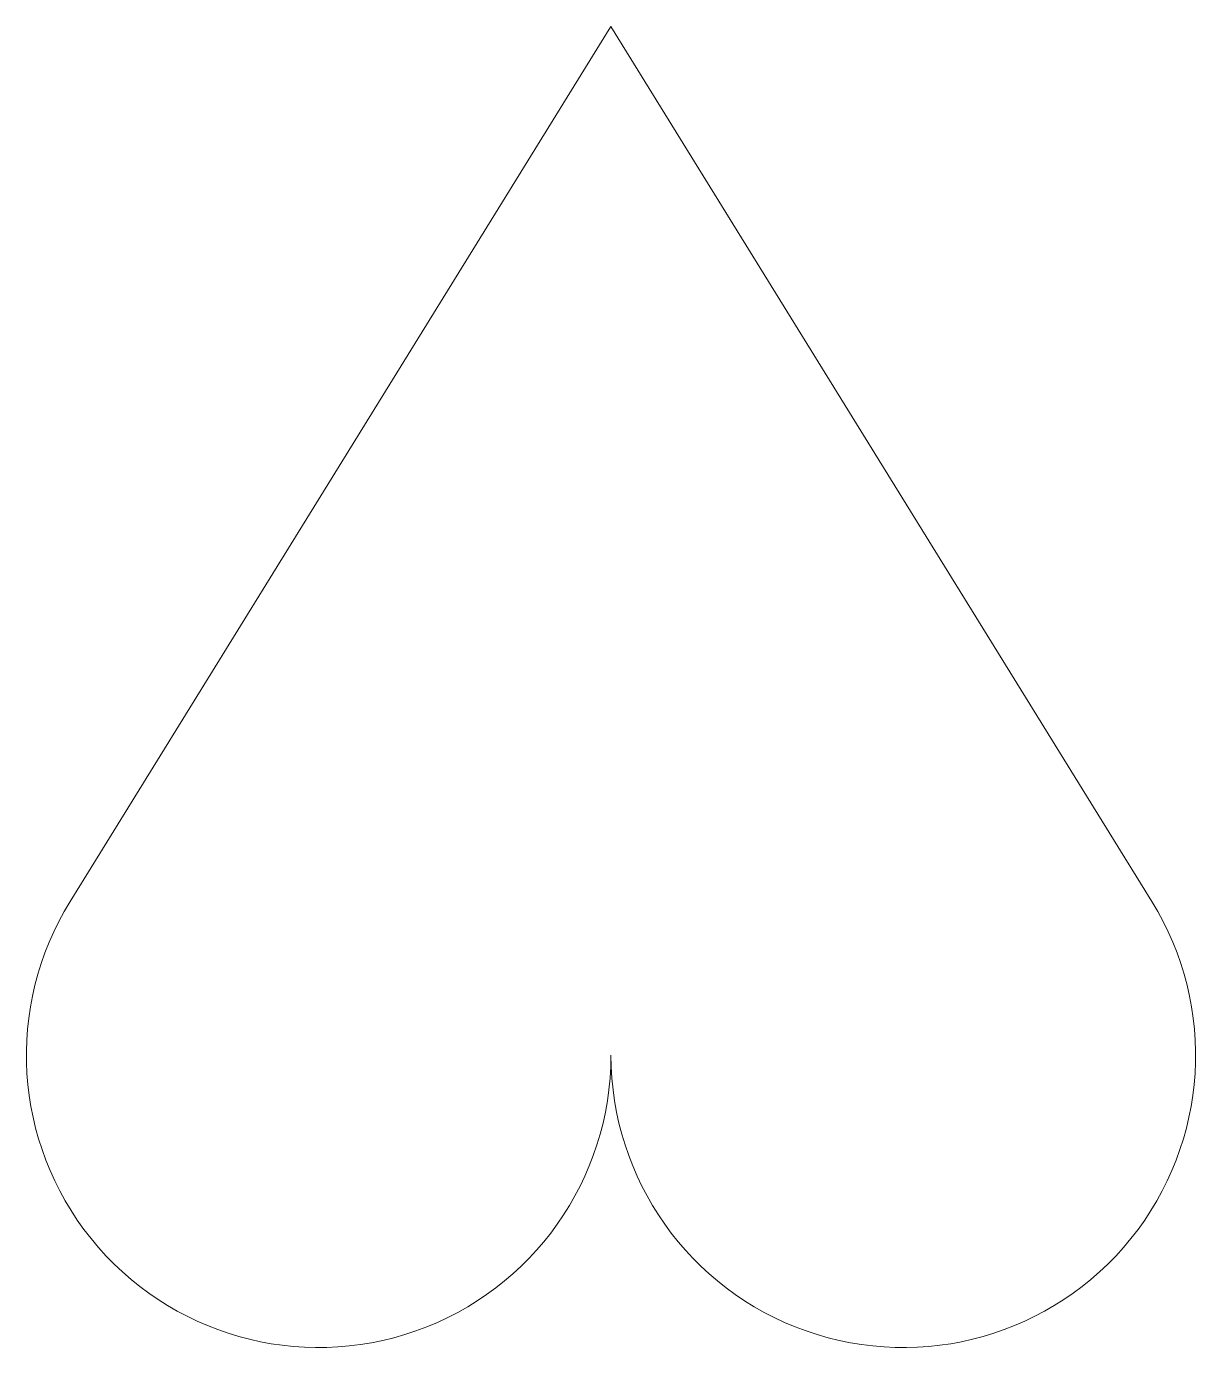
# Model space of a CAD drawing. Header units: millimetres. Extents: x -30 to 30, y -67.8 to 0.
import ezdxf

# ---------------------------------------------------------------- set-up
doc = ezdxf.new("R2010")
doc.units = ezdxf.units.MM

msp = doc.modelspace()

# ---------------------------------------------------------------- linework, layer by layer
at = {"color": 7, "linetype": 'Continuous', "lineweight": 15}
for q in [(-27.759, -44.902), (27.758, -44.902)]:
    msp.add_line((-0.001, -0.001), q, dxfattribs=at)
for centre, start, end in [((-15.001, -52.79), 148.27506, 0), ((14.999, -52.79), 180, 31.72494)]:
    msp.add_arc(centre, 15, start, end, dxfattribs=at)

doc.saveas('drawing.dxf')
